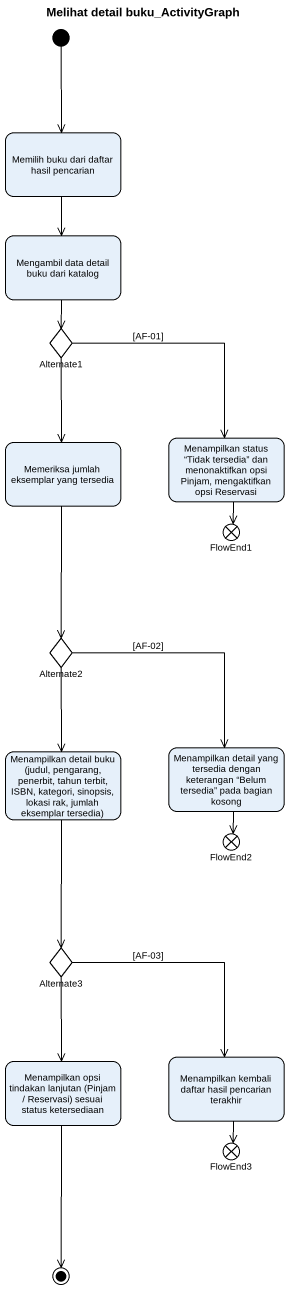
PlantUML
@startuml
title Melihat detail buku_ActivityGraph
hide empty description
state "Memilih buku dari daftar hasil pencarian" as Memilih_buku_dari_daftar
state "Mengambil data detail buku dari katalog" as Mengambil_data_detail_buku
state Alternate1 <<choice>>
state "Memeriksa jumlah eksemplar yang tersedia" as Memeriksa_jumlah_eksemplar
state "Menampilkan status “Tidak tersedia” dan menonaktifkan opsi Pinjam, mengaktifkan opsi Reservasi" as Menampilkan_status_Tidak
state FlowEnd1 <<end>>
state Alternate2 <<choice>>
state "Menampilkan detail buku (judul, pengarang, penerbit, tahun terbit, ISBN, kategori, sinopsis, lokasi rak, jumlah eksemplar tersedia)" as Menampilkan_detail_buku
state "Menampilkan detail yang tersedia dengan keterangan “Belum tersedia” pada bagian kosong" as Menampilkan_detail_yang
state FlowEnd2 <<end>>
state Alternate3 <<choice>>
state "Menampilkan opsi tindakan lanjutan (Pinjam / Reservasi) sesuai status ketersediaan" as Menampilkan_opsi_tindakan
state "Menampilkan kembali daftar hasil pencarian terakhir" as Menampilkan_kembali_daftar
state FlowEnd3 <<end>>
[*] --> Memilih_buku_dari_daftar
Memilih_buku_dari_daftar --> Mengambil_data_detail_buku
Mengambil_data_detail_buku --> Alternate1
Alternate1 --> Memeriksa_jumlah_eksemplar
Alternate1 --> Menampilkan_status_Tidak : [AF-01]
Memeriksa_jumlah_eksemplar --> Alternate2
Menampilkan_status_Tidak --> FlowEnd1
Alternate2 --> Menampilkan_detail_buku
Alternate2 --> Menampilkan_detail_yang : [AF-02]
Menampilkan_detail_buku --> Alternate3
Menampilkan_detail_yang --> FlowEnd2
Alternate3 --> Menampilkan_opsi_tindakan
Alternate3 --> Menampilkan_kembali_daftar : [AF-03]
Menampilkan_kembali_daftar --> FlowEnd3
Menampilkan_opsi_tindakan --> [*]
@enduml
